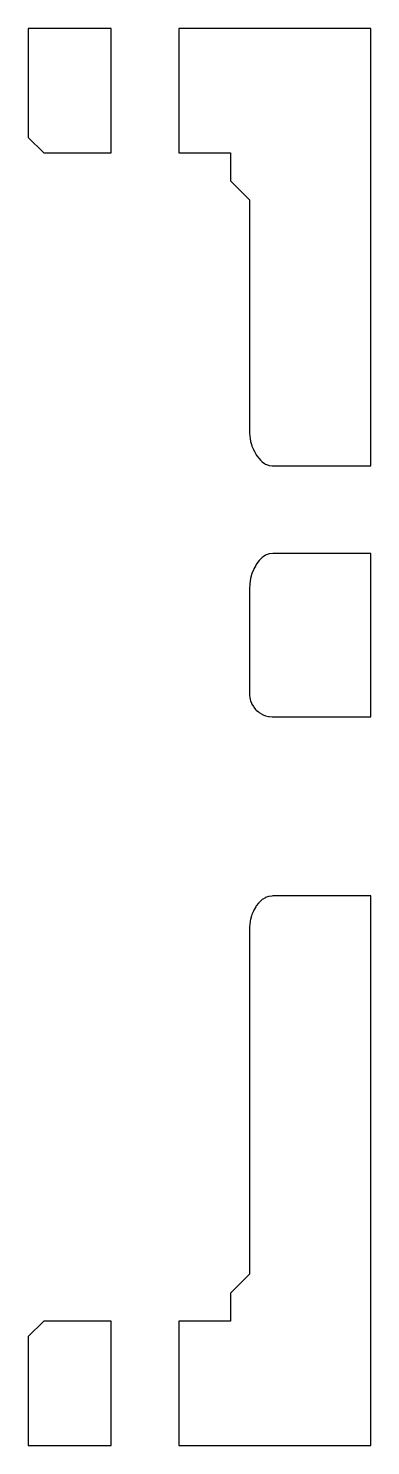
# Model space of a CAD drawing. Header units: metres. Extents: x 0 to 47.5, y 0 to 45.5.
# Drawn here: x 0 to 11, y 0 to 45.5 of the extents above.
import ezdxf

# ---------------------------------------------------------------- set-up
doc = ezdxf.new("R2010")
doc.units = ezdxf.units.M

msp = doc.modelspace()

# ---------------------------------------------------------------- linework, layer by layer
for p, q in [((2.65911, 45.5), (0, 45.5)), ((0, 45.5), (0, 42)), ((2.65911, 41.5), (2.65911, 45.5)), ((11, 45.5), (4.83677, 45.5)), ((4.83677, 45.5), (4.83677, 41.5)), ((11, 31.4505), (11, 45.5)), ((0, 42), (0.5, 41.5)), ((0.5, 41.5), (2.65911, 41.5)), ((4.83677, 41.5), (6.5, 41.5)), ((6.5, 41.5), (6.5, 40.6041)), ((6.5, 40.6041), (7.10409, 40)), ((7.10409, 40), (7.10409, 32.553)), ((7.10409, 32.553), (7.10554, 32.5279)), ((7.10554, 32.5279), (7.11332, 32.3929)), ((7.11332, 32.3929), (7.12464, 32.3285)), ((7.12464, 32.3285), (7.14079, 32.2366)), ((7.14079, 32.2366), (7.17127, 32.1362)), ((7.17127, 32.1362), (7.18583, 32.0882)), ((7.18583, 32.0882), (7.2435, 31.9597)), ((7.2435, 31.9597), (7.24732, 31.9512)), ((7.24732, 31.9512), (7.26712, 31.9196)), ((7.26712, 31.9196), (7.32376, 31.8108)), ((7.32376, 31.8108), (7.34485, 31.7812)), ((7.34485, 31.7812), (7.41325, 31.6854)), ((7.41325, 31.6854), (7.463, 31.6354)), ((7.463, 31.6354), (7.51359, 31.5846)), ((7.51359, 31.5846), (7.58804, 31.534)), ((7.58804, 31.534), (7.62232, 31.5107)), ((7.62232, 31.5107), (7.71372, 31.4747)), ((7.71372, 31.4747), (7.73676, 31.4656)), ((7.73676, 31.4656), (7.83542, 31.4529)), ((7.83542, 31.4529), (7.85409, 31.4505)), ((7.85409, 31.4505), (11, 31.4505)), ((7.30642, 28.2599), (7.24732, 28.1488)), ((7.32376, 28.2925), (7.30642, 28.2599)), ((7.37689, 28.3653), (7.32376, 28.2925)), ((7.41325, 28.4152), (7.37689, 28.3653)), ((7.45615, 28.4574), (7.41325, 28.4152)), ((7.51359, 28.5139), (7.45615, 28.4574)), ((7.54424, 28.5342), (7.51359, 28.5139)), ((7.62232, 28.5862), (7.54424, 28.5342)), ((7.64127, 28.5935), (7.62232, 28.5862)), ((7.73676, 28.6303), (7.64127, 28.5935)), ((7.74721, 28.6316), (7.73676, 28.6303)), ((7.85409, 28.6451), (7.74721, 28.6316)), ((11, 28.6451), (7.85409, 28.6451)), ((11, 23.3942), (11, 28.6451)), ((7.14052, 27.8383), (7.11332, 27.6726)), ((7.14079, 27.84), (7.14052, 27.8383)), ((7.18564, 27.9984), (7.14079, 27.84)), ((7.18583, 27.9991), (7.18564, 27.9984)), ((7.23487, 28.1162), (7.18583, 27.9991)), ((7.24487, 28.1424), (7.23487, 28.1162)), ((7.24732, 28.1488), (7.24487, 28.1424)), ((7.11317, 27.6698), (7.10409, 27.5009)), ((7.10409, 27.5009), (7.10409, 24.1448)), ((7.11332, 27.6726), (7.11317, 27.6698)), ((7.10409, 24.1448), (7.11, 24.0695)), ((7.11, 24.0695), (7.11332, 24.0274)), ((7.11332, 24.0274), (7.13165, 23.951)), ((7.13165, 23.951), (7.14079, 23.9129)), ((7.14079, 23.9129), (7.17205, 23.8373)), ((7.17205, 23.8373), (7.18583, 23.804)), ((7.18583, 23.804), (7.23015, 23.7317)), ((7.23015, 23.7317), (7.24732, 23.7036)), ((7.24732, 23.7036), (7.30436, 23.6368)), ((7.30436, 23.6368), (7.32376, 23.6141)), ((7.32376, 23.6141), (7.39262, 23.5552)), ((7.39262, 23.5552), (7.41325, 23.5376)), ((7.41325, 23.5376), (7.49243, 23.489)), ((7.49243, 23.489), (7.51359, 23.476)), ((7.51359, 23.476), (7.60102, 23.4398)), ((7.60102, 23.4398), (7.62232, 23.431)), ((7.62232, 23.431), (7.71542, 23.4086)), ((7.71542, 23.4086), (7.73676, 23.4035)), ((7.73676, 23.4035), (7.83259, 23.3959)), ((7.83259, 23.3959), (7.85409, 23.3942)), ((7.85409, 23.3942), (11, 23.3942)), ((7.30537, 17.2954), (7.24732, 17.1959)), ((7.32376, 17.3269), (7.30537, 17.2954)), ((7.39249, 17.4128), (7.32376, 17.3269)), ((7.41325, 17.4387), (7.39249, 17.4128)), ((7.51359, 17.5287), (7.41325, 17.4387)), ((7.59843, 17.5801), (7.51359, 17.5287)), ((7.62232, 17.5946), (7.59843, 17.5801)), ((7.71199, 17.6261), (7.62232, 17.5946)), ((7.73676, 17.6348), (7.71199, 17.6261)), ((7.82886, 17.6454), (7.73676, 17.6348)), ((7.85409, 17.6483), (7.82886, 17.6454)), ((11, 17.6483), (7.85409, 17.6483)), ((11, 0), (11, 17.6483)), ((7.13328, 16.8442), (7.11332, 16.7226)), ((7.14079, 16.89), (7.13328, 16.8442)), ((7.17405, 17.0075), (7.14079, 16.89)), ((7.18583, 17.0491), (7.17405, 17.0075)), ((7.23192, 17.1592), (7.18583, 17.0491)), ((7.24732, 17.1959), (7.23192, 17.1592)), ((7.11068, 16.6735), (7.10409, 16.5509)), ((7.10409, 16.5509), (7.10409, 5.5)), ((7.11332, 16.7226), (7.11068, 16.6735)), ((7.10409, 5.5), (6.5, 4.89591)), ((6.5, 4.89591), (6.5, 4)), ((0.5, 4), (0, 3.5)), ((2.65911, 4), (0.5, 4)), ((2.65911, 0), (2.65911, 4)), ((6.5, 4), (4.83677, 4)), ((4.83677, 4), (4.83677, 0)), ((0, 3.5), (0, 0)), ((0, 0), (2.65911, 0)), ((4.83677, 0), (11, 0))]:
    msp.add_line(p, q)

doc.saveas('drawing.dxf')
